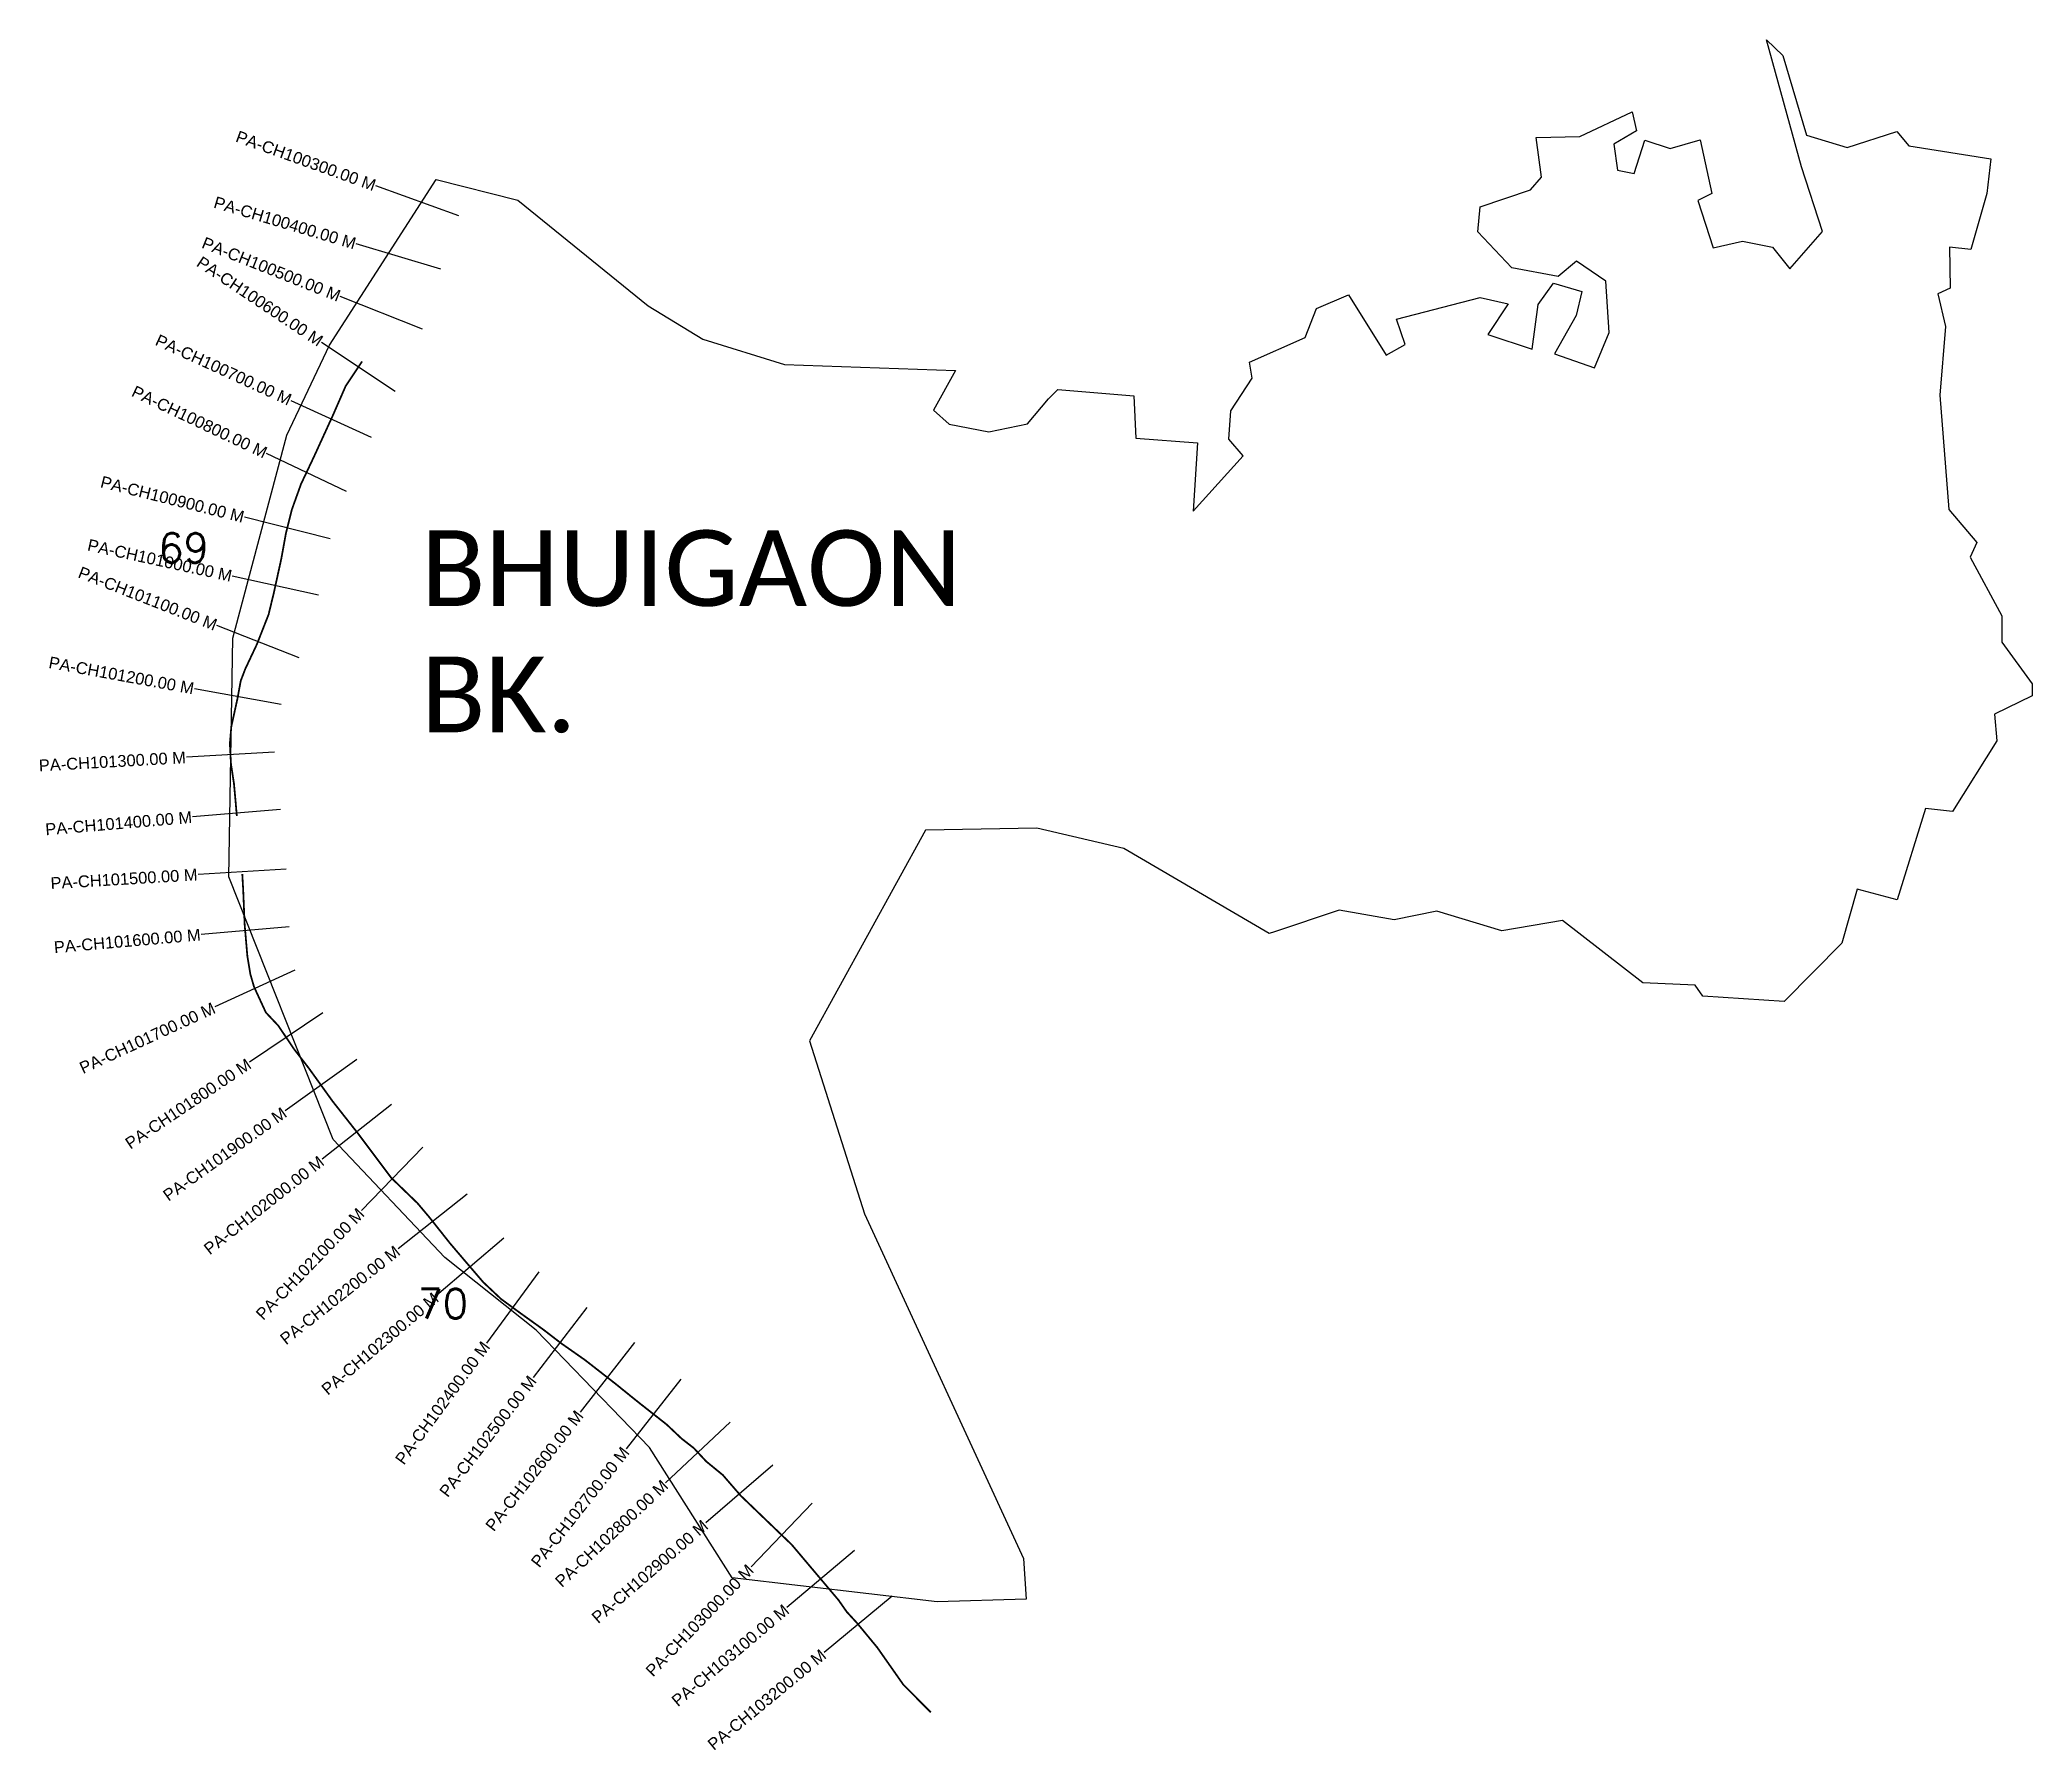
# Model space of a CAD drawing. Header units: metres. Extents: x 264154 to 267538, y 2142614 to 2145519.
import ezdxf
from ezdxf.enums import TextEntityAlignment as Align

# ---------------------------------------------------------------- set-up
doc = ezdxf.new("R2010")
doc.units = ezdxf.units.M
for name, color, linetype in [('ARTIFICIALLY PROTECTED', 4, 'Continuous'), ('CS', 134, 'Continuous'), ('CSMark', 6, 'Continuous'), ('village', 3, 'Continuous'), ('VILLAGE NAME', 250, 'Continuous')]:
    doc.layers.add(name, color=color, linetype=linetype)
doc.styles.add('DynamicDimensions', font='arial.ttf')
doc.styles.get("Standard").update_dxf_attribs({"font": 'simplex.shx'})

msp = doc.modelspace()

# ---------------------------------------------------------------- linework, layer by layer
at = {"color": 6, "flags": 128}
msp.add_lwpolyline([(266769.3, 2145355.2), (266858.5, 2145397)], dxfattribs=at)
at = {"layer": 'ARTIFICIALLY PROTECTED', "const_width": 3, "flags": 128}
for points in [[(264701.1, 2144973), (264700.8, 2144972.3), (264673.3, 2144931.1), (264651.5, 2144881.2), (264619.3, 2144810.8), (264597.5, 2144764.8), (264581.7, 2144720.8), (264571.8, 2144681), (264563.9, 2144637.5), (264551.2, 2144579.6), (264542.4, 2144543.2), (264522.5, 2144492.5), (264502.7, 2144450.5), (264495.1, 2144430.6), (264489.2, 2144398.7), (264479.1, 2144353.1), (264476.6, 2144323.7), (264478.5, 2144289.2), (264483.6, 2144255.6), (264486.5, 2144223.7), (264488.4, 2144200.7)], [(264497.7, 2144102.5), (264499.3, 2144074.1), (264501.7, 2144016.7), (264506.3, 2143963.1), (264511.4, 2143932.3), (264517.6, 2143910.8), (264537.7, 2143867.2), (264558.8, 2143844.8), (264585.3, 2143805.4), (264610.8, 2143772.4), (264651, 2143716.5), (264694.1, 2143661.8), (264750.6, 2143586.4), (264795.3, 2143543.2), (264815.8, 2143518.9), (264850.5, 2143475.1), (264885, 2143434.6), (264907, 2143409), (264937.2, 2143380.5), (264968.1, 2143357.9), (265008.8, 2143328.7), (265039.5, 2143305.1), (265079.9, 2143276.8), (265131.3, 2143236.7), (265169.2, 2143206.1), (265218.3, 2143167.5), (265243.8, 2143143.4), (265264.5, 2143127.3), (265285.7, 2143104.6), (265313.9, 2143081.5), (265344.3, 2143046.4), (265382.9, 2143009.3), (265431, 2142963.1), (265462.3, 2142926), (265510.2, 2142869.3), (265524.3, 2142849.2), (265542, 2142829.9), (265576.2, 2142788.5), (265620.2, 2142725.8), (265667.2, 2142678.3)]]:
    msp.add_lwpolyline(points, dxfattribs=at)
at = {"layer": 'CS'}
for p, q in [((264865.5, 2145220.2), (264724.3, 2145271.1)), ((264834.7, 2145129.5), (264690.9, 2145172.4)), ((264803.5, 2145027.6), (264664.1, 2145083)), ((264757.2, 2144921.8), (264632.5, 2145005.1)), ((264716.9, 2144843.9), (264580.5, 2144906.3)), ((264674.6, 2144752.2), (264539, 2144816.4)), ((264674.6, 2144752.2), (264539, 2144816.4)), ((264646.8, 2144671.9), (264501.3, 2144708.3)), ((264646.8, 2144671.9), (264501.3, 2144708.3)), ((264627.2, 2144576.1), (264480.7, 2144608.2)), ((264627.2, 2144576.1), (264480.7, 2144608.2)), ((264594.1, 2144469.6), (264454.4, 2144524.3)), ((264594.1, 2144469.6), (264454.4, 2144524.3)), ((264563.9, 2144390.1), (264416.4, 2144417.1)), ((264563.9, 2144390.1), (264416.4, 2144417.1)), ((264552.5, 2144309.1), (264402.8, 2144300.7)), ((264552.5, 2144309.1), (264402.8, 2144300.7)), ((264562.8, 2144211.8), (264413.3, 2144199.2)), ((264562.8, 2144211.8), (264413.3, 2144199.2)), ((264572.3, 2144110.4), (264422.6, 2144101.5)), ((264572.3, 2144110.4), (264422.6, 2144101.5)), ((264577.3, 2144012.6), (264427.9, 2143999.6)), ((264577.3, 2144012.6), (264427.9, 2143999.6)), ((264587.1, 2143939.2), (264450.9, 2143876.5)), ((264634.7, 2143866.4), (264510.2, 2143782.6)), ((264692.3, 2143787.5), (264570.5, 2143700)), ((264751, 2143710.8), (264633.2, 2143617.9)), ((264804.6, 2143638.6), (264700.4, 2143530.7)), ((264879.9, 2143558.8), (264762.4, 2143465.5)), ((264941.8, 2143483.6), (264827.6, 2143386.4)), ((265001.1, 2143426.7), (264912.4, 2143305.7)), ((265082.9, 2143366.3), (264991.6, 2143247.3)), ((265163.7, 2143306.5), (265071.5, 2143188.2)), ((265242.3, 2143244.1), (265149.5, 2143126.2)), ((265326.1, 2143171.2), (265216.7, 2143068.5)), ((265398.5, 2143098.4), (265285.2, 2143000.2)), ((265465.6, 2143033.9), (265361.8, 2142925.6)), ((265537.3, 2142953.5), (265422.8, 2142856.6)), ((265601.4, 2142875.7), (265485.7, 2142780.3))]:
    msp.add_line(p, q, dxfattribs=at)
at = {"layer": 'village', "color": 6}
for points in [[(266858.5, 2145397, 0), (266865.9, 2145364.5, 0), (266827.4, 2145342, 0), (266833.1, 2145297.6, 0), (266861.7, 2145292, 0), (266879.9, 2145348.5, 0), (266922.6, 2145334.5, 0), (266973.7, 2145349.6, 0), (266993.8, 2145257.9, 0), (266969.8, 2145246.5, 0), (266995.9, 2145166, 0), (267045.5, 2145177.4, 0), (267096.5, 2145166.8, 0), (267126, 2145130.2, 0), (267181.4, 2145193.5, 0), (267145.8, 2145303.5, 0), (267086.3, 2145519.1, 0), (267114.3, 2145492.8, 0), (267154.6, 2145357.1, 0), (267223.5, 2145336.1, 0), (267307.9, 2145363.6, 0), (267328.1, 2145339.3, 0), (267467.2, 2145316.8, 0), (267460.5, 2145257.9, 0), (267433.7, 2145163, 0), (267397.3, 2145167.3, 0), (267398.4, 2145097.4, 0), (267377.7, 2145087.5, 0), (267390.5, 2145032.3, 0), (267380.6, 2144915.5, 0), (267396.2, 2144721.7, 0), (267443.7, 2144665.2, 0), (267432.1, 2144640.3, 0), (267486, 2144540.8, 0), (267486.1, 2144496.1, 0), (267537.6, 2144425.6, 0)], [(267537.6, 2144425.6, 0), (267537.4, 2144405, 0), (267473.7, 2144373.7, 0), (267477.9, 2144328.4, 0), (267402.4, 2144208.7, 0), (267356.3, 2144213.6, 0), (267308.2, 2144058.6, 0), (267240.5, 2144076.4, 0), (267214.1, 2143984.9, 0), (267116.3, 2143885.6, 0), (266978.5, 2143894.9, 0), (266965.2, 2143913.8, 0), (266876.3, 2143917.7, 0), (266739.9, 2144023.5, 0), (266636.9, 2144005.9, 0), (266526.7, 2144039.3, 0), (266453.8, 2144024.8, 0), (266360.6, 2144041.2, 0), (266250.7, 2144004.3, 0), (266241.5, 2144001.1, 0), (265995.1, 2144145.4, 0), (265846.9, 2144180.2, 0), (265658.3, 2144177, 0), (265460.9, 2143818.8, 0), (265554.3, 2143525.2, 0), (265824.6, 2142939.8, 0), (265829, 2142870.9, 0), (265678.1, 2142866, 0), (265329.9, 2142906.8, 0), (265189.4, 2143128.2, 0), (264997.1, 2143327.3, 0), (264841.7, 2143450.8, 0), (264651.9, 2143651.7, 0), (264475, 2144097.4, 0), (264481.9, 2144503, 0), (264573.5, 2144847.8, 0), (264645.9, 2145000.7, 0), (264827.2, 2145282.1, 0), (264965.8, 2145246.9, 0), (265187.3, 2145067.2, 0), (265280.1, 2145011, 0), (265418.4, 2144967.7, 0), (265708.8, 2144957.8, 0), (265671.4, 2144890, 0), (265698.4, 2144866.3, 0), (265765.5, 2144853.6, 0), (265831.2, 2144867.1, 0), (265866.8, 2144909.7, 0), (265883.1, 2144925.2, 0), (266012.1, 2144914.3, 0), (266015.2, 2144842.8, 0), (266120.2, 2144834.6, 0), (266112.5, 2144718.8, 0), (266197.8, 2144812.4, 0), (266173, 2144840.7, 0), (266176.8, 2144889.2, 0), (266212.7, 2144944.6, 0), (266208.1, 2144971.6, 0), (266303, 2145013.8, 0), (266321.9, 2145063.1, 0), (266376.5, 2145086, 0), (266440.3, 2144983.4, 0), (266472.7, 2145001.8, 0), (266458.1, 2145044.9, 0), (266600.4, 2145081.3, 0), (266647.8, 2145071, 0), (266613.4, 2145018.6, 0), (266688.7, 2144993.7, 0), (266698.8, 2145069.5, 0), (266724.7, 2145106, 0), (266773, 2145092, 0), (266763.1, 2145051.1, 0), (266726.4, 2144985.7, 0), (266794.5, 2144962.2, 0), (266819.4, 2145022, 0), (266813.7, 2145109.5, 0), (266763.9, 2145143.4, 0), (266732.5, 2145117.1, 0), (266653.8, 2145132.1, 0), (266596.2, 2145193, 0), (266600.1, 2145235.5, 0), (266685.7, 2145264.3, 0), (266704.1, 2145286, 0), (266695.4, 2145353.5, 0), (266769.3, 2145355.2, 0)]]:
    msp.add_polyline3d(points, dxfattribs=at)

# ---------------------------------------------------------------- texts
at = {"char_height": 50, "attachment_point": 1}
for s, width, heights, insert in [('69', 181.289, [67.3], (264355.1, 2144681.1)), ('70', 84.374, [0], (264795.5, 2143397.6))]:
    msp.add_mtext_dynamic_manual_height_columns(s, width=width, gutter_width=1, heights=heights, dxfattribs=dict(at, insert=insert))
at = {"layer": 'CSMark', "style": 'DynamicDimensions'}
for s, rotation, p in [('PA-CH100300.00 M', 340.1971, (264723.4, 2145271.4)), ('PA-CH100400.00 M', 343.3899, (264690, 2145172.7)), ('PA-CH100500.00 M', 338.3202, (264663.2, 2145083.4)), ('PA-CH100600.00 M', 326.2563, (264631.7, 2145005.6)), ('PA-CH100700.00 M', 335.4175, (264579.6, 2144906.7)), ('PA-CH100800.00 M', 334.6696, (264538.1, 2144816.8)), ('PA-CH100800.00 M', 334.6696, (264538.1, 2144816.8)), ('PA-CH100900.00 M', 345.9659, (264500.3, 2144708.5)), ('PA-CH100900.00 M', 345.9659, (264500.3, 2144708.5)), ('PA-CH101000.00 M', 347.6498, (264479.7, 2144608.4)), ('PA-CH101000.00 M', 347.6498, (264479.7, 2144608.4)), ('PA-CH101100.00 M', 338.5828, (264453.5, 2144524.7)), ('PA-CH101100.00 M', 338.5828, (264453.5, 2144524.7)), ('PA-CH101200.00 M', 349.629, (264415.4, 2144417.3)), ('PA-CH101200.00 M', 349.629, (264415.4, 2144417.3)), ('PA-CH101300.00 M', 3.2255, (264401.8, 2144300.6)), ('PA-CH101400.00 M', 4.8339, (264412.3, 2144199.1)), ('PA-CH101500.00 M', 3.4117, (264421.6, 2144101.5)), ('PA-CH101500.00 M', 3.4117, (264421.6, 2144101.5)), ('PA-CH101600.00 M', 4.9844, (264426.9, 2143999.5)), ('PA-CH101600.00 M', 4.9844, (264426.9, 2143999.5)), ('PA-CH101700.00 M', 24.7027, (264450, 2143876.1)), ('PA-CH101800.00 M', 33.956, (264509.4, 2143782)), ('PA-CH101900.00 M', 35.6629, (264569.6, 2143699.5)), ('PA-CH102000.00 M', 38.2808, (264632.5, 2143617.3)), ('PA-CH102100.00 M', 45.9755, (264699.7, 2143530)), ('PA-CH102200.00 M', 38.435, (264761.6, 2143464.9)), ('PA-CH102300.00 M', 40.3974, (264826.8, 2143385.7)), ('PA-CH102400.00 M', 53.7518, (264911.8, 2143304.9)), ('PA-CH102500.00 M', 52.4861, (264991, 2143246.6)), ('PA-CH102600.00 M', 52.0296, (265070.8, 2143187.5)), ('PA-CH102700.00 M', 51.7832, (265148.9, 2143125.4)), ('PA-CH102800.00 M', 43.1777, (265216, 2143067.9)), ('PA-CH102900.00 M', 40.8969, (265284.4, 2142999.5)), ('PA-CH103000.00 M', 46.1798, (265361.1, 2142924.9)), ('PA-CH103100.00 M', 40.2111, (265422, 2142856)), ('PA-CH103200.00 M', 39.5309, (265485, 2142779.6))]:
    msp.add_text(s, height=20, rotation=rotation, dxfattribs=at).set_placement(p, align=Align.MIDDLE_RIGHT)
at = {"layer": 'VILLAGE NAME', "insert": (264801.4, 2144686.2), "char_height": 128.647, "attachment_point": 1}
msp.add_mtext_dynamic_manual_height_columns('{\\fCalibri|b0|i0|c0|p34;BHUIGAON BK.}', width=737.615, gutter_width=643.2, heights=[0], dxfattribs=at)

doc.saveas('drawing.dxf')
